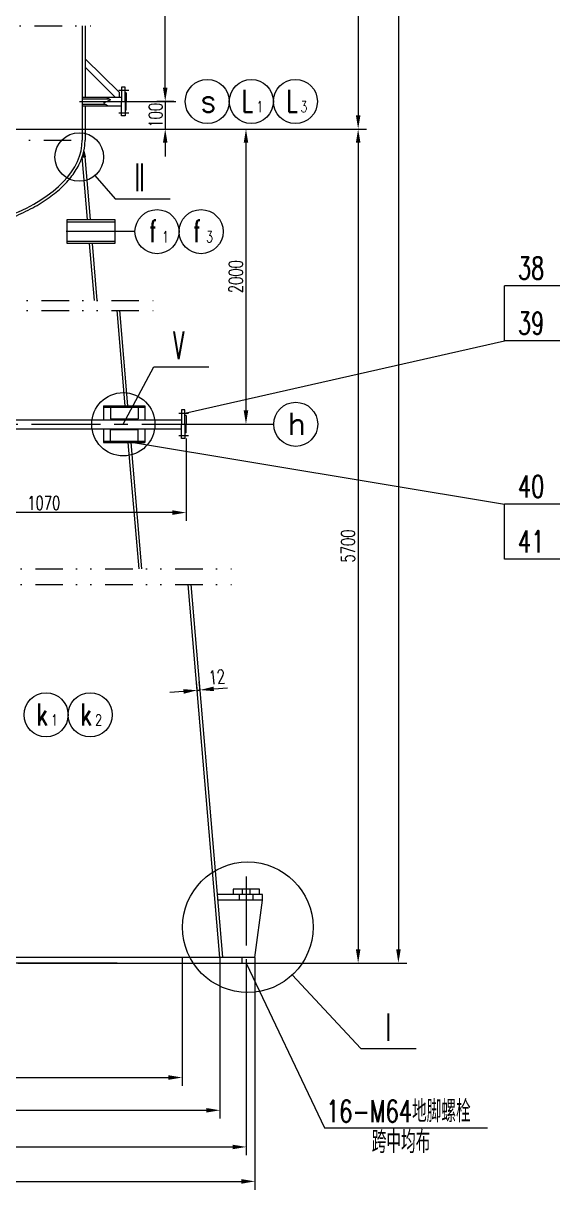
# Model space of a CAD drawing. Header units: millimetres. Extents: x 2180 to 3021, y -3886 to -2681.
# Drawn here: x 2405 to 2502.4, y -3589.9 to -3378.4 of the extents above; entities that cross this region are included whole.
import ezdxf
from ezdxf.enums import TextEntityAlignment as Align

# ---------------------------------------------------------------- set-up
doc = ezdxf.new("R2010")
doc.units = ezdxf.units.MM
doc.header["$LTSCALE"] = 10
doc.header["$MEASUREMENT"] = 0
doc.linetypes.add('CENTER', pattern=[2, 1.25, -0.25, 0.25, -0.25])
doc.linetypes.add('DIVIDE', pattern=[1.25, 0.5, -0.25, 0, -0.25, 0, -0.25])
doc.layers.get('0').update_dxf_attribs({"linetype": 'CONTINUOUS'})
doc.layers.get('DEFPOINTS').update_dxf_attribs({"linetype": 'CONTINUOUS'})
for name, color, linetype in [('1', 2, 'CENTER'), ('2', 2, 'CONTINUOUS'), ('3', 2, 'DIVIDE'), ('6', 2, 'CONTINUOUS')]:
    doc.layers.add(name, color=color, linetype=linetype)
doc.styles.add('H5', font='romans', dxfattribs={"width": 0.8, "bigfont": 'HZ5.SHX'})
doc.styles.add('HZ', font='txt', dxfattribs={"width": 0.5, "bigfont": 'hztxt.shx'})
doc.styles.add('HZ5', font='romans.shx', dxfattribs={"width": 0.7, "bigfont": 'hztxt.shx'})
doc.styles.add('HZTXT', font='ROMANS', dxfattribs={"width": 0.7, "bigfont": 'HZTXT'})
doc.dimstyles.new('STANDARD$0', dxfattribs={"dimscale": 0, "dimtxt": 4, "dimasz": 3, "dimexe": 1.5, "dimexo": 0, "dimgap": 1, "dimtad": 1, "dimdec": 0, "dimlfac": 5, "dimzin": 12, "dimdsep": 46, "dimtxsty": 'H5', "dimcen": 0, "dimadec": 0, "dimazin": 0, "dimtfac": 1, "dimtdec": 0, "dimtmove": 0, "dimatfit": 3, "dimfxl": 0, "dimtvp": 0.833333, "dimtolj": 1, "dimtzin": 1, "dimarcsym": 0})

# ---------------------------------------------------------------- blocks, each defined once
blk = doc.blocks.new('*D78')
at = {"color": 2, "linetype": 'ByBlock'}
for p, q in [((2361.09, -2757.36), (2449.19, -2757.36)), ((2447.69, -2759.86), (2447.69, -3527.81)), ((2378.59, -3530.31), (2449.19, -3530.31))]:
    blk.add_line(p, q, dxfattribs=at)
for points in [[(2447.28, -2759.86), (2448.11, -2759.86), (2447.69, -2757.36)], [(2447.28, -3527.81), (2448.11, -3527.81), (2447.69, -3530.31)]]:
    blk.add_solid(points, dxfattribs=at)
at = {"layer": 'DEFPOINTS', "color": 0, "linetype": 'ByBlock'}
for p in [(2361.09, -2757.36), (2378.59, -3530.31), (2447.69, -3530.31)]:
    blk.add_point(p, dxfattribs=at)
at = {"color": 2, "linetype": 'ByBlock', "insert": (2445.84, -3113.17), "char_height": 2.5, "attachment_point": 5, "rotation": 90, "style": 'HZ5'}
blk.add_mtext('\\A1;~41102', dxfattribs=at)
blk = doc.blocks.new('*D77')
at = {"color": 2, "linetype": 'ByBlock'}
for p, q in [((2382, -2787.36), (2441.88, -2787.36)), ((2440.38, -2789.86), (2440.38, -3376.57)), ((2387.93, -3379.07), (2441.88, -3379.07))]:
    blk.add_line(p, q, dxfattribs=at)
for points in [[(2439.97, -2789.86), (2440.8, -2789.86), (2440.38, -2787.36)], [(2439.97, -3376.57), (2440.8, -3376.57), (2440.38, -3379.07)]]:
    blk.add_solid(points, dxfattribs=at)
at = {"layer": 'DEFPOINTS', "color": 0, "linetype": 'ByBlock'}
for p in [(2382, -2787.36), (2387.93, -3379.07), (2440.38, -3379.07)]:
    blk.add_point(p, dxfattribs=at)
at = {"color": 2, "linetype": 'ByBlock', "insert": (2438.53, -3048.18), "char_height": 2.5, "attachment_point": 5, "rotation": 90, "style": 'HZ5'}
blk.add_mtext('\\A1;34800', dxfattribs=at)
blk = doc.blocks.new('*D83')
at = {"color": 2, "linetype": 'ByBlock'}
for p, q in [((2288.95, -3530.31), (2288.95, -3571.41)), ((2421.65, -3530.31), (2421.65, -3571.41)), ((2291.45, -3569.91), (2419.15, -3569.91))]:
    blk.add_line(p, q, dxfattribs=at)
for points in [[(2291.45, -3569.49), (2291.45, -3570.33), (2288.95, -3569.91)], [(2419.15, -3569.49), (2419.15, -3570.33), (2421.65, -3569.91)]]:
    blk.add_solid(points, dxfattribs=at)
at = {"layer": 'DEFPOINTS', "color": 0, "linetype": 'ByBlock'}
for p in [(2288.95, -3530.31), (2421.65, -3530.31), (2421.65, -3569.91)]:
    blk.add_point(p, dxfattribs=at)
at = {"color": 2, "linetype": 'ByBlock', "insert": (2355.3, -3568.06), "char_height": 2.5, "attachment_point": 5, "style": 'HZ5'}
blk.add_mtext('\\A1;∅2674', dxfattribs=at)
blk = doc.blocks.new('*D82')
at = {"color": 2, "linetype": 'ByBlock'}
for p, q in [((2290.51, -3531.87), (2290.51, -3565.16)), ((2420.08, -3531.87), (2420.08, -3565.16)), ((2293.01, -3563.66), (2417.58, -3563.66))]:
    blk.add_line(p, q, dxfattribs=at)
for points in [[(2293.01, -3563.25), (2293.01, -3564.08), (2290.51, -3563.66)], [(2417.58, -3563.25), (2417.58, -3564.08), (2420.08, -3563.66)]]:
    blk.add_solid(points, dxfattribs=at)
at = {"layer": 'DEFPOINTS', "color": 0, "linetype": 'ByBlock'}
for p in [(2290.51, -3531.87), (2420.08, -3531.87), (2420.08, -3563.66)]:
    blk.add_point(p, dxfattribs=at)
at = {"color": 2, "linetype": 'ByBlock', "insert": (2355.3, -3561.81), "char_height": 2.5, "attachment_point": 5, "style": 'HZ5'}
blk.add_mtext('\\A1;∅2628', dxfattribs=at)
blk = doc.blocks.new('*D81')
at = {"color": 2, "linetype": 'ByBlock'}
for p, q in [((2295.3, -3529.31), (2295.3, -3558.51)), ((2415.3, -3529.31), (2415.3, -3558.51)), ((2297.8, -3557.01), (2412.8, -3557.01))]:
    blk.add_line(p, q, dxfattribs=at)
for points in [[(2297.8, -3556.6), (2297.8, -3557.43), (2295.3, -3557.01)], [(2412.8, -3556.6), (2412.8, -3557.43), (2415.3, -3557.01)]]:
    blk.add_solid(points, dxfattribs=at)
at = {"layer": 'DEFPOINTS', "color": 0, "linetype": 'ByBlock'}
for p in [(2295.3, -3529.31), (2415.3, -3529.31), (2415.3, -3557.01)]:
    blk.add_point(p, dxfattribs=at)
at = {"color": 2, "linetype": 'ByBlock', "insert": (2355.3, -3555.16), "char_height": 2.5, "attachment_point": 5, "style": 'HZ5'}
blk.add_mtext('\\A1;∅2400', dxfattribs=at)
blk = doc.blocks.new('*D80')
at = {"color": 2, "linetype": 'ByBlock'}
for p, q in [((2302.17, -3530.31), (2302.17, -3552.57)), ((2408.43, -3530.31), (2408.43, -3552.57)), ((2304.67, -3551.07), (2405.93, -3551.07))]:
    blk.add_line(p, q, dxfattribs=at)
for points in [[(2304.67, -3550.65), (2304.67, -3551.49), (2302.17, -3551.07)], [(2405.93, -3550.65), (2405.93, -3551.49), (2408.43, -3551.07)]]:
    blk.add_solid(points, dxfattribs=at)
at = {"layer": 'DEFPOINTS', "color": 0, "linetype": 'ByBlock'}
for p in [(2302.17, -3530.31), (2408.43, -3530.31), (2408.43, -3551.07)]:
    blk.add_point(p, dxfattribs=at)
at = {"color": 2, "linetype": 'ByBlock', "insert": (2355.3, -3549.22), "char_height": 2.5, "attachment_point": 5, "style": 'HZ5'}
blk.add_mtext('\\A1;∅2154', dxfattribs=at)
blk = doc.blocks.new('*D28')
at = {"color": 2, "linetype": 'ByBlock'}
for p, q in [((2421.77, -3379.07), (2441.88, -3379.07)), ((2440.38, -3381.57), (2440.38, -3527.81)), ((2388.64, -3530.31), (2441.88, -3530.31))]:
    blk.add_line(p, q, dxfattribs=at)
for points in [[(2439.97, -3381.57), (2440.8, -3381.57), (2440.38, -3379.07)], [(2439.97, -3527.81), (2440.8, -3527.81), (2440.38, -3530.31)]]:
    blk.add_solid(points, dxfattribs=at)
at = {"layer": 'DEFPOINTS', "color": 0, "linetype": 'ByBlock'}
for p in [(2421.77, -3379.07), (2388.64, -3530.31), (2440.38, -3530.31)]:
    blk.add_point(p, dxfattribs=at)
at = {"color": 2, "linetype": 'ByBlock', "insert": (2438.53, -3454.69), "char_height": 2.5, "attachment_point": 5, "rotation": 90, "style": 'HZ5'}
blk.add_mtext('\\A1;5700', dxfattribs=at)
blk = doc.blocks.new('*D25')
at = {"color": 2, "linetype": 'ByBlock'}
for p, q in [((2387.37, -3379.07), (2421.52, -3379.07)), ((2420.02, -3381.57), (2420.02, -3430.11)), ((2403.07, -3432.61), (2421.52, -3432.61))]:
    blk.add_line(p, q, dxfattribs=at)
for points in [[(2419.6, -3381.57), (2420.43, -3381.57), (2420.02, -3379.07)], [(2419.6, -3430.11), (2420.43, -3430.11), (2420.02, -3432.61)]]:
    blk.add_solid(points, dxfattribs=at)
at = {"layer": 'DEFPOINTS', "color": 0, "linetype": 'ByBlock'}
for p in [(2387.37, -3379.07), (2403.07, -3432.61), (2420.02, -3432.61)]:
    blk.add_point(p, dxfattribs=at)
at = {"color": 2, "linetype": 'ByBlock', "insert": (2418.17, -3405.84), "char_height": 2.5, "attachment_point": 5, "rotation": 90, "style": 'HZ5'}
blk.add_mtext('\\A1;2000', dxfattribs=at)
blk = doc.blocks.new('*D84')
at = {"color": 2, "linetype": 'ByBlock'}
for p, q in [((2408.69, -3481.06), (2406.2, -3481.27)), ((2411.19, -3481.05), (2411.05, -3479.35)), ((2411.18, -3480.85), (2411.68, -3480.8)), ((2411.18, -3480.85), (2411.68, -3480.8)), ((2411.69, -3481), (2411.55, -3479.31)), ((2414.17, -3480.59), (2416.66, -3480.38))]:
    blk.add_line(p, q, dxfattribs=at)
for points in [[(2408.65, -3480.64), (2408.72, -3481.47), (2411.18, -3480.85)], [(2414.13, -3480.18), (2414.2, -3481.01), (2411.68, -3480.8)]]:
    blk.add_solid(points, dxfattribs=at)
at = {"layer": 'DEFPOINTS', "color": 0, "linetype": 'ByBlock'}
for p in [(2411.19, -3481.05), (2411.68, -3480.8), (2411.69, -3481)]:
    blk.add_point(p, dxfattribs=at)
at = {"color": 2, "linetype": 'ByBlock', "insert": (2414.73, -3478.42), "char_height": 2.5, "attachment_point": 5, "rotation": 4.8609, "style": 'HZ5'}
blk.add_mtext('\\A1;12', dxfattribs=at)
blk = doc.blocks.new('*D26')
at = {"color": 2, "linetype": 'ByBlock'}
for p, q in [((2399.06, -3329.07), (2406.86, -3329.07)), ((2405.36, -3371.57), (2405.36, -3331.57)), ((2406.93, -3374.07), (2403.86, -3374.07))]:
    blk.add_line(p, q, dxfattribs=at)
for points in [[(2404.94, -3331.57), (2405.77, -3331.57), (2405.36, -3329.07)], [(2404.94, -3371.57), (2405.77, -3371.57), (2405.36, -3374.07)]]:
    blk.add_solid(points, dxfattribs=at)
at = {"layer": 'DEFPOINTS', "color": 0, "linetype": 'ByBlock'}
for p in [(2399.06, -3329.07), (2405.36, -3329.07), (2406.93, -3374.07)]:
    blk.add_point(p, dxfattribs=at)
at = {"color": 2, "linetype": 'ByBlock', "insert": (2403.51, -3343.1), "char_height": 2.5, "attachment_point": 5, "rotation": 90, "style": 'HZ5'}
blk.add_mtext('\\A1;2000', dxfattribs=at)
blk = doc.blocks.new('*D106')
at = {"color": 0, "linetype": 'ByBlock'}
for p, q in [((2405.36, -3371.57), (2405.36, -3369.07)), ((2399.3, -3374.07), (2406.86, -3374.07)), ((2405.36, -3374.07), (2405.36, -3379.07)), ((2391.8, -3379.07), (2406.86, -3379.07)), ((2405.36, -3381.57), (2405.36, -3384.07))]:
    blk.add_line(p, q, dxfattribs=at)
for points in [[(2404.94, -3371.57), (2405.77, -3371.57), (2405.36, -3374.07)], [(2404.94, -3381.57), (2405.77, -3381.57), (2405.36, -3379.07)]]:
    blk.add_solid(points, dxfattribs=at)
at = {"layer": 'DEFPOINTS', "color": 0, "linetype": 'ByBlock'}
for p in [(2398.3, -3374.07), (2390.8, -3379.07), (2405.36, -3379.07)]:
    blk.add_point(p, dxfattribs=at)
at = {"color": 0, "linetype": 'ByBlock', "insert": (2403.61, -3376.57), "char_height": 2.5, "attachment_point": 5, "rotation": 90, "style": 'HZTXT'}
blk.add_mtext('\\A1;100', dxfattribs=at)
blk = doc.blocks.new('*D120')
at = {"color": 0, "linetype": 'ByBlock'}
for p, q in [((2409.17, -3453.71), (2409.17, -3468.66)), ((2355.3, -3458.79), (2355.3, -3468.66)), ((2406.67, -3467.16), (2357.8, -3467.16))]:
    blk.add_line(p, q, dxfattribs=at)
for points in [[(2357.8, -3466.75), (2357.8, -3467.58), (2355.3, -3467.16)], [(2406.67, -3466.75), (2406.67, -3467.58), (2409.17, -3467.16)]]:
    blk.add_solid(points, dxfattribs=at)
at = {"layer": 'DEFPOINTS', "color": 0, "linetype": 'ByBlock'}
for p in [(2409.17, -3452.71), (2355.3, -3457.79), (2355.3, -3467.16)]:
    blk.add_point(p, dxfattribs=at)
at = {"color": 0, "linetype": 'ByBlock', "insert": (2383.31, -3465.41), "char_height": 2.5, "attachment_point": 5, "style": 'HZTXT'}
blk.add_mtext('\\A1;1070', dxfattribs=at)

msp = doc.modelspace()

# ---------------------------------------------------------------- hatches: boundary and pattern name
at = {"layer": '2'}
h = msp.add_hatch(dxfattribs=at)
h.set_pattern_fill('ANSI37', color=256, scale=0.5, style=0)
h.set_pattern_definition([(45, (25.45148, 0), (-0.0441941738, 0.0441941738), []), (135, (25.45148, 0), (-0.0441941738, -0.0441941738), [])])
edge = h.paths.add_edge_path()
edge.add_line((2415.7500003, -3402.6368124), (2415.7500029, -3402.6368427))
edge.add_line((2415.7500029, -3402.6368427), (2416.2518077, -3402.6368427))
edge.add_line((2416.2518077, -3402.6368427), (2416.0284426, -3401.6283357))
edge.add_spline(control_points=[(2416.0284426, -3401.6283357), (2415.9926508, -3401.7910544), (2415.9525514, -3401.9534303), (2415.8603886, -3402.2897121), (2415.8076494, -3402.4635491), (2415.7500003, -3402.6368124)], knot_values=[2.9767547481, 2.9767547481, 2.9767547481, 2.9767547481, 3.0033742629, 3.0033742629, 3.0320282683, 3.0320282683, 3.0320282683, 3.0320282683], degree=3, periodic=0)

# ---------------------------------------------------------------- linework, layer by layer
for p, q in [((2415.7500029, -3378.8648537), (2415.7500029, -3399.6073651)), ((2416.2500029, -3378.8648537), (2416.2500029, -3391.8073651)), ((2422.5289196, -3390.9577089), (2416.2500029, -3384.9051384)), ((2421.718405, -3391.8073651), (2416.2500029, -3386.3700873)), ((2422.8710034, -3390.0078815), (2422.8710034, -3392.6073651)), ((2423.527358, -3390.0078815), (2422.8710034, -3390.0078815)), ((2423.527358, -3392.6073651), (2423.527358, -3390.0078815)), ((2415.7500029, -3391.8073651), (2422.8710034, -3391.8073651)), ((2415.7500029, -3392.1144677), (2420.5820842, -3392.1144677)), ((2422.5289196, -3391.8073651), (2422.5289196, -3390.9577089)), ((2423.7500029, -3391.0419725), (2423.527358, -3391.0419725)), ((2423.7500029, -3391.0419725), (2423.7500029, -3392.6073651)), ((2415.7500029, -3393.1002626), (2419.8916093, -3393.1002626)), ((2415.7500029, -3393.4073651), (2422.8710034, -3393.4073651)), ((2416.2500029, -3393.4073651), (2416.2500029, -3399.6073651)), ((2422.8710034, -3395.2068488), (2422.8710034, -3392.6073651)), ((2423.527358, -3392.6073651), (2423.527358, -3395.2068488)), ((2423.7500029, -3394.1727578), (2423.527358, -3394.1727578)), ((2423.7500029, -3394.1727578), (2423.7500029, -3392.6073651)), ((2423.527358, -3395.2068488), (2422.8710034, -3395.2068488)), ((2345.2500029, -3397.6073651), (2416.2500029, -3397.6073651)), ((2416.7196199, -3414.0383952), (2415.7500003, -3402.6368124)), ((2415.7500029, -3402.6368427), (2416.2518077, -3402.6368427)), ((2417.2214247, -3414.0383952), (2416.2518077, -3402.6368427)), ((2412.9849098, -3418.3836576), (2412.9849098, -3414.0383952)), ((2412.9849098, -3414.0383952), (2421.685847, -3414.0383952)), ((2412.9849098, -3414.4584709), (2421.685847, -3414.4584709)), ((2421.685847, -3414.0383952), (2421.685847, -3418.3836576)), ((2412.9849098, -3417.963582), (2421.685847, -3417.963582)), ((2421.685847, -3418.3836576), (2412.9849098, -3418.3836576)), ((2417.9657171, -3428.6910286), (2417.089152, -3418.3836576)), ((2418.4675219, -3428.6910286), (2417.5909568, -3418.3836576)), ((2423.5437709, -3447.8230182), (2422.0726683, -3430.5245853)), ((2424.0455757, -3447.8230182), (2422.5744731, -3430.5245853)), ((2419.6207876, -3447.8230182), (2427.1207876, -3447.8230182)), ((2419.6207876, -3447.8230182), (2419.6207876, -3450.3480182)), ((2419.6207876, -3448.0730182), (2427.1207876, -3448.0730182)), ((2420.8707876, -3448.0730182), (2420.8707876, -3450.1869435)), ((2425.8707876, -3448.0730182), (2425.8707876, -3450.1869435)), ((2427.1207876, -3447.8230182), (2427.1207876, -3450.3480182)), ((2433.7417881, -3448.5485345), (2433.7417881, -3451.1480182)), ((2434.3981427, -3448.5485345), (2433.7417881, -3448.5485345)), ((2434.3981427, -3451.1480182), (2434.3981427, -3448.5485345)), ((2434.6207876, -3449.5826255), (2434.3981427, -3449.5826255)), ((2434.6207876, -3449.5826255), (2434.6207876, -3451.1480182)), ((2386.5500029, -3450.3480182), (2433.7417881, -3450.3480182)), ((2420.8707876, -3450.1869435), (2425.8707876, -3450.1869435)), ((2433.7417881, -3453.7475018), (2433.7417881, -3451.1480182)), ((2434.3981427, -3451.1480182), (2434.3981427, -3453.7475018)), ((2434.6207876, -3452.7134108), (2434.6207876, -3451.1480182)), ((2386.5500029, -3451.9480182), (2433.7417881, -3451.9480182)), ((2419.6207876, -3451.9480182), (2419.6207876, -3454.4730182)), ((2420.8707876, -3452.1090929), (2425.8707876, -3452.1090929)), ((2420.8707876, -3454.2230182), (2420.8707876, -3452.1090929)), ((2425.8707876, -3454.2230182), (2425.8707876, -3452.1090929)), ((2427.1207876, -3451.9480182), (2427.1207876, -3454.4730182)), ((2434.3981427, -3453.7475018), (2433.7417881, -3453.7475018)), ((2434.6207876, -3452.7134108), (2434.3981427, -3452.7134108)), ((2419.6207876, -3454.2230182), (2427.1207876, -3454.2230182)), ((2419.6207876, -3454.4730182), (2427.1207876, -3454.4730182)), ((2426.0542942, -3477.343811), (2424.1093038, -3454.4730182)), ((2426.556099, -3477.343811), (2424.6111086, -3454.4730182)), ((2440.7500029, -3547.8450439), (2434.9986377, -3480.215771)), ((2441.2482046, -3547.8026756), (2435.5004425, -3480.215771)), ((2443.1580633, -3535.4543354), (2443.1580633, -3536.4316246)), ((2447.909241, -3535.4543354), (2443.1580633, -3535.4543354)), ((2444.8209757, -3536.4316246), (2444.8209757, -3535.4543354)), ((2446.2463286, -3536.4316246), (2446.2463286, -3535.4543354)), ((2447.909241, -3536.4316246), (2447.909241, -3535.4543354)), ((2448.4635447, -3536.4316246), (2440.2811815, -3536.4316246)), ((2448.4635447, -3537.4316246), (2440.3662241, -3537.4316246)), ((2444.2666713, -3537.4316246), (2444.2666713, -3536.4316246)), ((2446.800633, -3537.4316246), (2446.800633, -3536.4316246)), ((2447.0976465, -3547.8450439), (2448.4635447, -3537.4316246)), ((2448.4635447, -3537.4316246), (2448.4635447, -3536.4316246)), ((2447.0976465, -3547.8450439), (2380.7500029, -3547.8450439)), ((2422.0976465, -3548.8450439), (2380.7500029, -3548.8450439)), ((2433.8790309, -3547.8450439), (2433.8790309, -3548.8450439)), ((2444.7417889, -3547.8450439), (2444.7417889, -3548.8450439)), ((2447.0976465, -3547.8450439), (2447.0976465, -3548.8450439))]:
    msp.add_line(p, q)
at = {"color": 2}
for p, q in [((2418.0301464, -3406.0600315), (2421.716107, -3410.2785614)), ((2421.716107, -3410.2785614), (2431.716107, -3410.2785614)), ((2428.7265758, -3440.745362), (2438.7265758, -3440.745362)), ((2466.34256, -3564.3661887), (2476.34256, -3564.3661887))]:
    msp.add_line(p, q, dxfattribs=at)
for centre, radius in [((2415.2022064, -3402.6853251), 4.4029409), ((2445.7969911, -3542.3517484), 11.8447054)]:
    msp.add_circle(centre, radius, dxfattribs=at)
msp.add_ellipse((2380.7500029, -3399.6073651), major_axis=(-35, 0), ratio=0.5, start_param=1.353373048, end_param=3.1415926536)
msp.add_open_spline([(2381.5500029, -3417.6028209), (2382.8279703, -3417.5883043), (2384.1043837, -3417.5390239), (2386.9161418, -3417.3530951), (2388.447119, -3417.1997136), (2391.4560062, -3416.7929751), (2392.9339005, -3416.5396214), (2395.8111773, -3415.937127), (2397.2105451, -3415.5879912), (2399.9067445, -3414.7996355), (2401.2035634, -3414.3604227), (2403.6724764, -3413.3989511), (2404.8445614, -3412.8767017), (2407.0439907, -3411.757285), (2408.0713328, -3411.160128), (2409.9636203, -3409.8998148), (2410.8285754, -3409.2366634), (2412.3806988, -3407.8538135), (2413.0678889, -3407.1340956), (2414.2508658, -3405.6482296), (2414.7466547, -3404.8820133), (2415.4677263, -3403.4478625), (2415.7245766, -3402.7852601), (2416.0917556, -3401.4455045), (2416.2020195, -3400.7683743), (2416.2458085, -3399.9289976), (2416.2500029, -3399.7681814), (2416.2500029, -3399.6073651)], degree=3, knots=[1.5934932959, 1.5934932959, 1.5934932959, 1.5934932959, 1.7022841768, 1.7022841768, 1.834841842, 1.834841842, 1.9673995072, 1.9673995072, 2.0999571724, 2.0999571724, 2.2325148376, 2.2325148376, 2.3650725028, 2.3650725028, 2.4976301681, 2.4976301681, 2.6301878333, 2.6301878333, 2.7627454985, 2.7627454985, 2.8953031637, 2.8953031637, 3.0054087535, 3.0054087535, 3.1155143433, 3.1155143433, 3.1415926536, 3.1415926536, 3.1415926536, 3.1415926536])
at = {"layer": '1'}
for p, q in [((2422.4114013, -3390.5668752), (2424.1909309, -3390.5668752)), ((2415.2276207, -3392.6073651), (2434.4434755, -3392.6073651)), ((2422.4114013, -3394.647855), (2424.1909309, -3394.647855)), ((2425.3199164, -3416.2110264), (2411.8476939, -3416.2110264)), ((2433.2821859, -3449.1075283), (2435.0617155, -3449.1075283)), ((2386.5500029, -3451.1480182), (2450.4979388, -3451.1480182)), ((2433.2821859, -3453.1885081), (2435.0617155, -3453.1885081)), ((2445.5336521, -3533.16068), (2445.5336521, -3550.4026417))]:
    msp.add_line(p, q, dxfattribs=at)
at = {"layer": '2'}
for p, q in [((2420.8738906, -3392.3205058), (2419.5881066, -3392.9347104)), ((2420.1471428, -3391.8073651), (2420.8738906, -3392.3205058)), ((2419.5881066, -3392.9347104), (2420.4546128, -3393.4073651)), ((2416.0284426, -3401.6283357), (2416.2518077, -3402.6368427)), ((2492.4222756, -3436.0324787), (2492.4222756, -3426.0324787)), ((2434.3981427, -3449.1075283), (2492.4222756, -3436.0324787)), ((2423.1943577, -3451.1461542), (2428.7265758, -3440.745362)), ((2424.3107635, -3454.3521258), (2492.4222756, -3465.6202459)), ((2492.4222756, -3475.6202459), (2492.4222756, -3465.6202459)), ((2445.5336521, -3548.8450439), (2459.7006111, -3578.7497114)), ((2466.34256, -3564.3661887), (2453.8785887, -3551.0111264)), ((2459.7006111, -3578.7497114), (2489.3085604, -3578.7497114))]:
    msp.add_line(p, q, dxfattribs=at)
for centre, radius in [((2438.4434755, -3392.6073651), 4), ((2446.4434755, -3392.6073651), 4), ((2454.4434755, -3392.6073651), 4), ((2429.3199164, -3416.2110264), 4), ((2437.3199164, -3416.2110264), 4), ((2423.1943577, -3451.1461542), 5.7329761), ((2454.4979388, -3451.1480182), 4), ((2409.1739721, -3503.8450439), 4), ((2417.1739721, -3503.8450439), 4)]:
    msp.add_circle(centre, radius, dxfattribs=at)
at = {"layer": '3'}
for p, q in [((2343.5789749, -3378.8648537), (2417.701871, -3378.8648537)), ((2345.2500029, -3399.6073651), (2416.2500029, -3399.6073651)), ((2332.1443565, -3428.6910286), (2429.1282347, -3428.6910286)), ((2332.1443565, -3430.5245853), (2429.1282347, -3430.5245853)), ((2318.3315063, -3477.343811), (2444.6825474, -3477.343811)), ((2318.3315063, -3480.215771), (2444.6825474, -3480.215771))]:
    msp.add_line(p, q, dxfattribs=at)
at = {"layer": '6'}
for p, q in [((2502.4222756, -3426.0324787), (2492.4222756, -3426.0324787)), ((2502.4222756, -3436.0324787), (2492.4222756, -3436.0324787)), ((2502.4222756, -3465.6202459), (2492.4222756, -3465.6202459)), ((2502.4222756, -3475.6202459), (2492.4222756, -3475.6202459))]:
    msp.add_line(p, q, dxfattribs=at)

# ---------------------------------------------------------------- texts
at = {"layer": '1', "style": 'HZTXT'}
for s, p in [('s', (2438.6474615, -3392.5197348)), ('h', (2454.7019248, -3451.0603878))]:
    msp.add_text(s, height=4, dxfattribs=at).set_placement(p, align=Align.MIDDLE)
at = {"layer": '1'}
for s, height, style, width, p in [('L', 4, 'HZTXT', 0.7, (2445.7362152, -3392.5197348)), ('1', 2, 'HZ', 0.75, (2447.9791208, -3393.5537461)), ('L', 4, 'HZTXT', 0.7, (2453.8764063, -3392.5197348)), ('3', 2, 'HZ', 0.75, (2455.9791208, -3393.5537461)), ('f', 4, 'HZTXT', 0.7, (2428.6126561, -3416.1233961)), ('f', 4, 'HZTXT', 0.7, (2436.6126561, -3416.1233961)), ('1', 2, 'HZ', 0.75, (2430.8555618, -3417.1574074)), ('3', 2, 'HZ', 0.75, (2438.8555618, -3417.1574074)), ('k', 4, 'HZTXT', 0.7, (2408.4667117, -3503.7574136)), ('k', 4, 'HZTXT', 0.7, (2416.4667117, -3503.7574136)), ('1', 2, 'HZ', 0.75, (2410.7096174, -3504.7914249)), ('2', 2, 'HZ', 0.75, (2418.7096174, -3504.7914249))]:
    msp.add_text(s, height=height, dxfattribs=dict(at, style=style, width=width)).set_placement(p, align=Align.MIDDLE)
at = {"layer": '2'}
for s, height, style, width, p in [('II', 5, 'HZ', 0.5, (2425.2663459, -3408.8847478)), ('38', 4, 'H5', 0.7, (2494.8269915, -3424.8266727)), ('39', 4, 'H5', 0.7, (2494.8269915, -3434.8266727)), ('V', 5, 'HZ', 0.5, (2432.2768147, -3439.3515484)), ('40', 4, 'H5', 0.7, (2494.8269915, -3464.4144398)), ('41', 4, 'H5', 0.7, (2494.8269915, -3474.4144398)), ('I', 5, 'HZ', 0.5, (2470.8686169, -3562.9723751)), ('16-M64地脚螺栓', 4, 'H5', 0.7, (2460.018634, -3577.7166005)), ('跨中均布', 4, 'H5', 0.7, (2468.2949459, -3583.306448))]:
    msp.add_text(s, height=height, dxfattribs=dict(at, style=style, width=width)).set_placement(p)

# ---------------------------------------------------------------- dimensions: what is measured, and where the dimension line sits
for base, p1, p2, text, picture, middle in [((2473.1442652, -3548.8450439), (2386.5381649, -2775.8949406), (2404.040148, -3548.8450439), '~41102', '*D78', (2471.2942652, -3131.7076276)), ((2465.8351116, -3397.6073651), (2407.4493008, -2805.8949407), (2413.37683, -3397.6073651), '34800', '*D77', (2463.9851116, -3066.7113804)), ((2430.8094061, -3347.6046778), (2432.382538, -3392.6073651), (2424.5096523, -3347.6046778), '2000', '*D26', (2428.9594061, -3361.6314829))]:
    dim = msp.add_linear_dim(base=base, p1=p1, p2=p2, angle=90, text=text, dimstyle='STANDARD$0', override={"dimscale": 1, "dimtxt": 2.5, "dimasz": 2.5, "dimgap": 0.6, "dimlfac": 20, "dimtxsty": 'HZ5', "dimclrd": 2, "dimclre": 2, "dimclrt": 2, "dimtdec": 0, "dimtmove": 2})
    dim.commit()
    dim.dimension.update_dxf_attribs({"geometry": picture, "text_midpoint": middle, "dimtype": 160, "insert": (25.4514812, -18.5360014)})
for base, p1, p2, text, picture, middle in [((2445.4670543, -3451.1480182), (2412.8174881, -3397.6073651), (2428.526431, -3451.1480182), '2000', '*D25', (2443.6170543, -3424.3776917)), ((2465.8351116, -3548.8450439), (2447.2200573, -3397.6073651), (2414.0941687, -3548.8450439), '5700', '*D28', (2463.9851116, -3473.2262045))]:
    dim = msp.add_linear_dim(base=base, p1=p1, p2=p2, angle=90, text=text, dimstyle='STANDARD$0', override={"dimscale": 1, "dimtxt": 2.5, "dimasz": 2.5, "dimgap": 0.6, "dimlfac": 20, "dimtxsty": 'HZ5', "dimclrd": 2, "dimclre": 2, "dimclrt": 2, "dimtdec": 0, "dimtmove": 2})
    dim.commit()
    dim.dimension.update_dxf_attribs({"geometry": picture, "text_midpoint": middle, "insert": (25.4514812, -18.5360014)})
for base, p1, p2, angle, text, override, picture, middle, dimtype in [((2430.8094061, -3397.6073651), (2423.7500029, -3392.6073651), (2416.2500029, -3397.6073651), 90, '100', {"dimtxt": 2.5, "dimasz": 2.5, "dimexe": 1.5, "dimexo": 1, "dimgap": 0.5, "dimtad": 1, "dimtih": 0, "dimtoh": 0, "dimdec": 3, "dimzin": 8, "dimtxsty": 'HZTXT', "dimcen": 0, "dimtfac": 0.6, "dimtdec": 3, "dimtofl": 1, "dimtzin": 8}, '*D106', (2430.8094061, -3395.1073651), 160), ((2437.1268421, -3499.3403116), (2436.645572, -3499.5817763), (2437.1437737, -3499.5394079), 4.860882806, '12', {"dimscale": 1, "dimtxt": 2.5, "dimasz": 2.5, "dimgap": 0.6, "dimlfac": 20, "dimtxsty": 'HZ5', "dimclrd": 2, "dimclre": 2, "dimclrt": 2, "dimtdec": 0, "dimtmove": 2}, '*D84', (2440.1811476, -3496.952309), 161)]:
    dim = msp.add_linear_dim(base=base, p1=p1, p2=p2, angle=angle, text=text, dimstyle='STANDARD$0', override=override, dxfattribs=at)
    dim.commit()
    dim.dimension.update_dxf_attribs({"geometry": picture, "text_midpoint": middle, "dimtype": dimtype, "insert": (25.4514812, -18.5360014)})
dim = msp.add_linear_dim(base=(2380.7500029, -3467.164512), p1=(2434.6207876, -3452.7134108), p2=(2380.7500029, -3457.7895114), text='1070', dimstyle='STANDARD$0', override={"dimtxt": 2.5, "dimasz": 2.5, "dimexe": 1.5, "dimexo": 1, "dimgap": 0.5, "dimtad": 1, "dimtih": 0, "dimtoh": 0, "dimdec": 3, "dimzin": 8, "dimtxsty": 'HZTXT', "dimcen": 0, "dimtfac": 0.6, "dimtdec": 3, "dimtofl": 1, "dimtzin": 8}, dxfattribs=at)
dim.commit()
dim.dimension.update_dxf_attribs({"geometry": '*D120', "text_midpoint": (2408.7626683, -3467.164512), "dimtype": 160, "insert": (25.4514812, 0)})
for base, p1, p2, text, picture, middle in [((2447.0976465, -3588.4444898), (2314.4023593, -3548.8450439), (2447.0976465, -3548.8450439), '%%c2674', '*D83', (2380.7500029, -3586.5944898)), ((2440.7500029, -3575.5498717), (2320.7500029, -3547.8450439), (2440.7500029, -3547.8450439), '%%c2400', '*D81', (2380.7500029, -3573.6998717)), ((2433.8790309, -3569.60441), (2327.6209749, -3548.8450439), (2433.8790309, -3548.8450439), '%%c2154', '*D80', (2380.7500029, -3567.75441)), ((2445.5336521, -3582.1982737), (2315.9663537, -3550.4026417), (2445.5336521, -3550.4026417), '%%c2628', '*D82', (2380.7500029, -3580.3482737))]:
    dim = msp.add_linear_dim(base=base, p1=p1, p2=p2, text=text, dimstyle='STANDARD$0', override={"dimscale": 1, "dimtxt": 2.5, "dimasz": 2.5, "dimgap": 0.6, "dimlfac": 20, "dimtxsty": 'HZ5', "dimclrd": 2, "dimclre": 2, "dimclrt": 2, "dimtdec": 0, "dimtmove": 2}, dxfattribs=at)
    dim.commit()
    dim.dimension.update_dxf_attribs({"geometry": picture, "text_midpoint": middle, "insert": (25.4514812, -18.5360014)})

doc.saveas('drawing.dxf')
